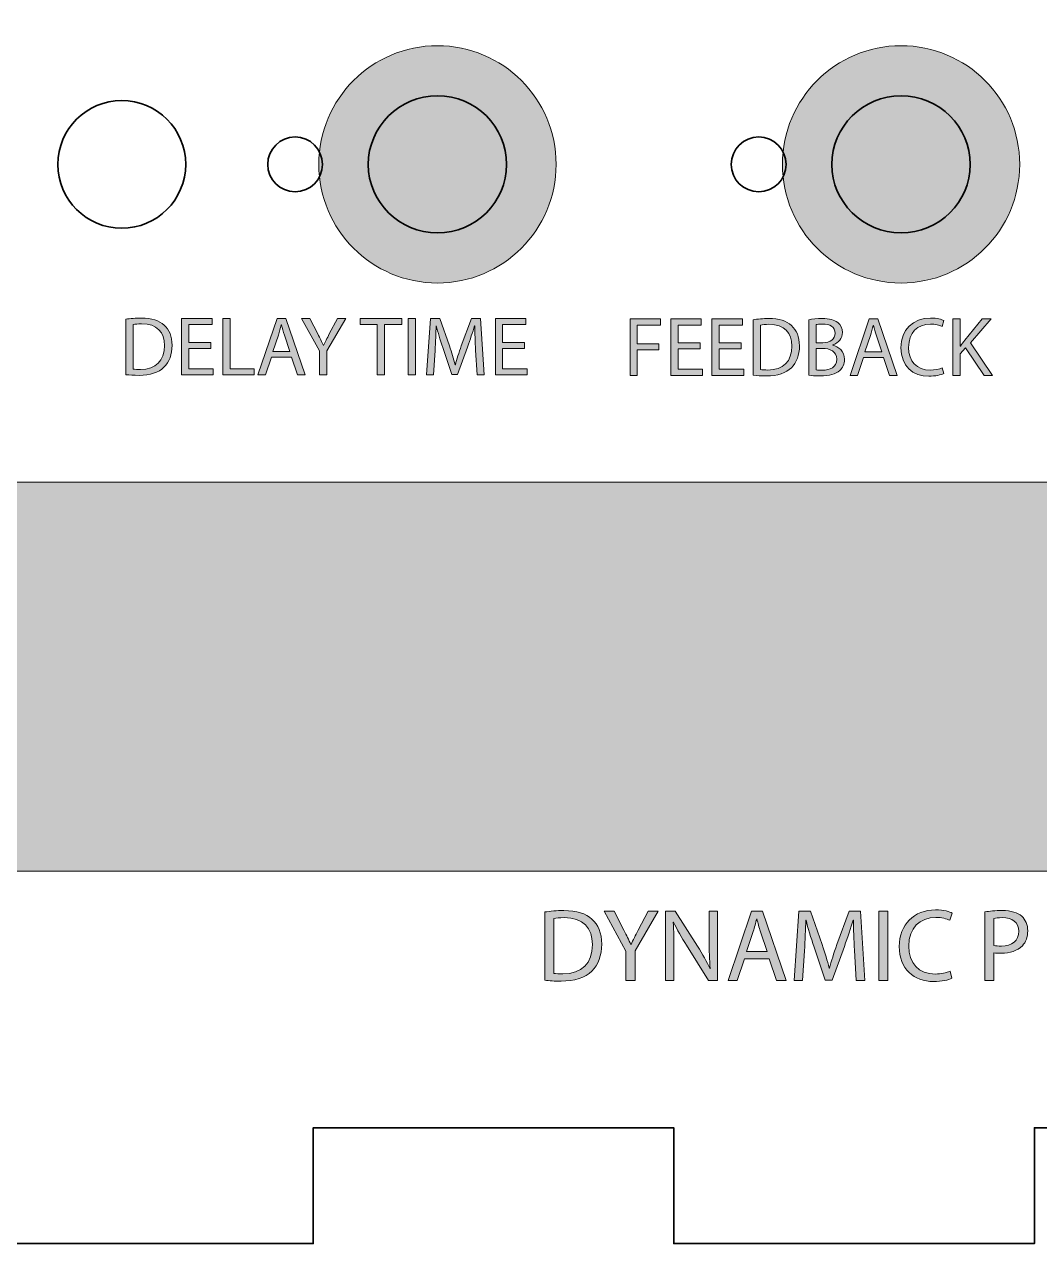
# Model space of a CAD drawing. Header units: inches. Extents: x 182 to 602, y -393 to -9.
# Drawn here: x 256.3 to 311.9, y -175 to -108.2 of the extents above; entities that cross this region are included whole.
import ezdxf

# ---------------------------------------------------------------- set-up
doc = ezdxf.new("R2010")
doc.units = ezdxf.units.IN
doc.header["$MEASUREMENT"] = 0
doc.layers.add('TOP', color=7, linetype='Continuous')

# ---------------------------------------------------------------- blocks, each defined once
blk = doc.blocks.new('block 4')
at = {"layer": 'TOP', "color": 1, "lineweight": 35, "true_color": 0xff0000}
for points in [[(282.744, -115.87), (282.744, -117.941), (281.047, -119.62), (278.954, -119.62), (276.86, -119.62), (275.163, -117.941), (275.163, -115.87), (275.163, -113.799), (276.86, -112.12), (278.954, -112.12), (281.047, -112.12), (282.744, -113.799), (282.744, -115.87)], [(308.144, -115.87), (308.144, -117.941), (306.447, -119.62), (304.354, -119.62), (302.26, -119.62), (300.563, -117.941), (300.563, -115.87), (300.563, -113.799), (302.26, -112.12), (304.354, -112.12), (306.447, -112.12), (308.144, -113.799), (308.144, -115.87)]]:
    blk.add_open_spline(points, degree=3, knots=[0, 0, 0, 0, 1, 1, 1, 2, 2, 2, 3, 3, 3, 4, 4, 4, 4], dxfattribs=at)
blk = doc.blocks.new('block 10')
at = {"layer": 'TOP', "color": 1, "lineweight": 35, "true_color": 0xff0000}
for points in [[(269.654, -115.87), (269.654, -116.699), (270.325, -117.37), (271.154, -117.37), (271.982, -117.37), (272.654, -116.699), (272.654, -115.87), (272.654, -115.042), (271.982, -114.37), (271.154, -114.37), (270.325, -114.37), (269.654, -115.042), (269.654, -115.87)], [(295.054, -115.87), (295.054, -116.699), (295.725, -117.37), (296.554, -117.37), (297.382, -117.37), (298.054, -116.699), (298.054, -115.87), (298.054, -115.042), (297.382, -114.37), (296.554, -114.37), (295.725, -114.37), (295.054, -115.042), (295.054, -115.87)]]:
    blk.add_open_spline(points, degree=3, knots=[0, 0, 0, 0, 1, 1, 1, 2, 2, 2, 3, 3, 3, 4, 4, 4, 4], dxfattribs=at)
blk = doc.blocks.new('block 12')
at = {"layer": 'TOP', "true_color": 0xffffff}
h = blk.add_hatch(color=7, dxfattribs=at)
h.dxf.hatch_style = 2
h.paths.add_polyline_path([(219.314, -133.273), (219.314, -138.603), (209.786, -138.603), (209.786, -149.263), (219.314, -149.263), (219.314, -154.593), (436.611, -154.593), (436.611, -133.273)])
at = {"layer": 'TOP', "lineweight": 0}
blk.add_lwpolyline([(219.314, -133.273), (219.314, -138.603), (209.786, -138.603), (209.786, -149.263), (219.314, -149.263), (219.314, -154.593), (436.611, -154.593), (436.611, -133.273), (219.314, -133.273)], dxfattribs=at)
blk = doc.blocks.new('block 25')
at = {"layer": 'TOP', "true_color": 0xffffff}
h = blk.add_hatch(color=7, dxfattribs=at)
h.dxf.hatch_style = 2
h.paths.add_polyline_path([(289.505, -124.339), (291.17, -124.339), (291.17, -124.673), (289.904, -124.673), (289.904, -125.701), (291.074, -125.701), (291.074, -126.031), (289.904, -126.031), (289.904, -127.43), (289.505, -127.43)])
h = blk.add_hatch(color=7, dxfattribs=at)
h.dxf.hatch_style = 2
h.paths.add_polyline_path([(293.339, -125.981), (292.138, -125.981), (292.138, -127.095), (293.477, -127.095), (293.477, -127.43), (291.739, -127.43), (291.739, -124.339), (293.408, -124.339), (293.408, -124.673), (292.138, -124.673), (292.138, -125.651), (293.339, -125.651)])
h = blk.add_hatch(color=7, dxfattribs=at)
h.dxf.hatch_style = 2
h.paths.add_polyline_path([(295.596, -125.981), (294.394, -125.981), (294.394, -127.095), (295.733, -127.095), (295.733, -127.43), (293.995, -127.43), (293.995, -124.339), (295.664, -124.339), (295.664, -124.673), (294.394, -124.673), (294.394, -125.651), (295.596, -125.651)])
h = blk.add_hatch(color=7, dxfattribs=at)
h.dxf.hatch_style = 2
edge = h.paths.add_edge_path()
edge.add_spline(control_points=[(296.251, -124.38), (296.494, -124.343), (296.783, -124.316), (297.1, -124.316), (297.673, -124.316), (298.081, -124.449), (298.352, -124.701), (298.627, -124.953), (298.788, -125.311), (298.788, -125.811), (298.788, -126.315), (298.632, -126.728), (298.343, -127.013), (298.054, -127.301), (297.577, -127.457), (296.976, -127.457), (296.692, -127.457), (296.453, -127.444), (296.251, -127.421), (296.251, -127.421), (296.251, -124.38), (296.251, -124.38)], knot_values=[0, 0, 0, 0, 1, 1, 1, 2, 2, 2, 3, 3, 3, 4, 4, 4, 5, 5, 5, 6, 6, 6, 7, 7, 7, 7], degree=3, periodic=1)
edge = h.paths.add_edge_path()
edge.add_spline(control_points=[(296.65, -127.113), (296.751, -127.132), (296.898, -127.136), (297.054, -127.136), (297.907, -127.136), (298.37, -126.66), (298.37, -125.825), (298.375, -125.096), (297.962, -124.632), (297.118, -124.632), (296.912, -124.632), (296.756, -124.651), (296.65, -124.673), (296.65, -124.673), (296.65, -127.113), (296.65, -127.113)], knot_values=[0, 0, 0, 0, 1, 1, 1, 2, 2, 2, 3, 3, 3, 4, 4, 4, 5, 5, 5, 5], degree=3, periodic=1)
h = blk.add_hatch(color=7, dxfattribs=at)
h.dxf.hatch_style = 2
edge = h.paths.add_edge_path()
edge.add_spline(control_points=[(299.306, -124.38), (299.48, -124.343), (299.755, -124.316), (300.035, -124.316), (300.434, -124.316), (300.69, -124.384), (300.883, -124.541), (301.044, -124.66), (301.14, -124.843), (301.14, -125.086), (301.14, -125.385), (300.943, -125.646), (300.617, -125.765), (300.617, -125.765), (300.617, -125.774), (300.617, -125.774), (300.911, -125.848), (301.255, -126.091), (301.255, -126.549), (301.255, -126.815), (301.149, -127.017), (300.993, -127.168), (300.778, -127.366), (300.429, -127.457), (299.925, -127.457), (299.649, -127.457), (299.439, -127.439), (299.306, -127.421), (299.306, -127.421), (299.306, -124.38), (299.306, -124.38)], knot_values=[0, 0, 0, 0, 1, 1, 1, 2, 2, 2, 3, 3, 3, 4, 4, 4, 5, 5, 5, 6, 6, 6, 7, 7, 7, 8, 8, 8, 9, 9, 9, 10, 10, 10, 10], degree=3, periodic=1)
edge = h.paths.add_edge_path()
edge.add_spline(control_points=[(299.704, -125.646), (299.704, -125.646), (300.067, -125.646), (300.067, -125.646), (300.489, -125.646), (300.736, -125.426), (300.736, -125.128), (300.736, -124.765), (300.461, -124.623), (300.058, -124.623), (299.874, -124.623), (299.769, -124.637), (299.704, -124.651), (299.704, -124.651), (299.704, -125.646), (299.704, -125.646)], knot_values=[0, 0, 0, 0, 1, 1, 1, 2, 2, 2, 3, 3, 3, 4, 4, 4, 5, 5, 5, 5], degree=3, periodic=1)
edge = h.paths.add_edge_path()
edge.add_spline(control_points=[(299.704, -127.127), (299.782, -127.141), (299.897, -127.146), (300.039, -127.146), (300.452, -127.146), (300.833, -126.994), (300.833, -126.545), (300.833, -126.123), (300.47, -125.949), (300.035, -125.949), (300.035, -125.949), (299.704, -125.949), (299.704, -125.949), (299.704, -125.949), (299.704, -127.127), (299.704, -127.127)], knot_values=[0, 0, 0, 0, 1, 1, 1, 2, 2, 2, 3, 3, 3, 4, 4, 4, 5, 5, 5, 5], degree=3, periodic=1)
h = blk.add_hatch(color=7, dxfattribs=at)
h.dxf.hatch_style = 2
h.paths.add_polyline_path([(302.291, -126.458), (301.97, -127.43), (301.557, -127.43), (302.607, -124.339), (303.089, -124.339), (304.144, -127.43), (303.717, -127.43), (303.387, -126.458)])
edge = h.paths.add_edge_path()
edge.add_spline(control_points=[(303.305, -126.146), (303.305, -126.146), (303.002, -125.256), (303.002, -125.256), (302.933, -125.054), (302.887, -124.871), (302.841, -124.692), (302.841, -124.692), (302.832, -124.692), (302.832, -124.692), (302.786, -124.875), (302.736, -125.063), (302.676, -125.252), (302.676, -125.252), (302.373, -126.146), (302.373, -126.146), (302.373, -126.146), (303.305, -126.146), (303.305, -126.146)], knot_values=[0, 0, 0, 0, 1, 1, 1, 2, 2, 2, 3, 3, 3, 4, 4, 4, 5, 5, 5, 6, 6, 6, 6], degree=3, periodic=1)
h = blk.add_hatch(color=7, dxfattribs=at)
h.dxf.hatch_style = 2
edge = h.paths.add_edge_path()
edge.add_spline(control_points=[(306.689, -127.329), (306.543, -127.402), (306.249, -127.476), (305.873, -127.476), (305.002, -127.476), (304.346, -126.926), (304.346, -125.912), (304.346, -124.944), (305.002, -124.288), (305.96, -124.288), (306.345, -124.288), (306.588, -124.371), (306.694, -124.426), (306.694, -124.426), (306.598, -124.752), (306.598, -124.752), (306.446, -124.678), (306.231, -124.623), (305.974, -124.623), (305.249, -124.623), (304.768, -125.086), (304.768, -125.898), (304.768, -126.655), (305.204, -127.141), (305.956, -127.141), (306.198, -127.141), (306.446, -127.091), (306.607, -127.013), (306.607, -127.013), (306.689, -127.329), (306.689, -127.329)], knot_values=[0, 0, 0, 0, 1, 1, 1, 2, 2, 2, 3, 3, 3, 4, 4, 4, 5, 5, 5, 6, 6, 6, 7, 7, 7, 8, 8, 8, 9, 9, 9, 10, 10, 10, 10], degree=3, periodic=1)
h = blk.add_hatch(color=7, dxfattribs=at)
h.dxf.hatch_style = 2
edge = h.paths.add_edge_path()
edge.add_spline(control_points=[(307.189, -124.339), (307.189, -124.339), (307.588, -124.339), (307.588, -124.339), (307.588, -124.339), (307.588, -125.829), (307.588, -125.829), (307.588, -125.829), (307.602, -125.829), (307.602, -125.829), (307.684, -125.71), (307.767, -125.6), (307.845, -125.499), (307.845, -125.499), (308.79, -124.339), (308.79, -124.339), (308.79, -124.339), (309.285, -124.339), (309.285, -124.339), (309.285, -124.339), (308.166, -125.651), (308.166, -125.651), (308.166, -125.651), (309.372, -127.43), (309.372, -127.43), (309.372, -127.43), (308.899, -127.43), (308.899, -127.43), (308.899, -127.43), (307.881, -125.912), (307.881, -125.912), (307.881, -125.912), (307.588, -126.251), (307.588, -126.251), (307.588, -126.251), (307.588, -127.43), (307.588, -127.43), (307.588, -127.43), (307.189, -127.43), (307.189, -127.43), (307.189, -127.43), (307.189, -124.339), (307.189, -124.339)], knot_values=[0, 0, 0, 0, 1, 1, 1, 2, 2, 2, 3, 3, 3, 4, 4, 4, 5, 5, 5, 6, 6, 6, 7, 7, 7, 8, 8, 8, 9, 9, 9, 10, 10, 10, 11, 11, 11, 12, 12, 12, 13, 13, 13, 14, 14, 14, 14], degree=3, periodic=1)
at = {"layer": 'TOP', "lineweight": 0}
for points in [[(289.505, -124.339), (291.17, -124.339), (291.17, -124.673), (289.904, -124.673), (289.904, -125.701), (291.074, -125.701), (291.074, -126.031), (289.904, -126.031), (289.904, -127.43), (289.505, -127.43), (289.505, -124.339)], [(293.339, -125.981), (292.138, -125.981), (292.138, -127.095), (293.477, -127.095), (293.477, -127.43), (291.739, -127.43), (291.739, -124.339), (293.408, -124.339), (293.408, -124.673), (292.138, -124.673), (292.138, -125.651), (293.339, -125.651), (293.339, -125.981)], [(295.596, -125.981), (294.394, -125.981), (294.394, -127.095), (295.733, -127.095), (295.733, -127.43), (293.995, -127.43), (293.995, -124.339), (295.664, -124.339), (295.664, -124.673), (294.394, -124.673), (294.394, -125.651), (295.596, -125.651), (295.596, -125.981)], [(302.291, -126.458), (301.97, -127.43), (301.557, -127.43), (302.607, -124.339), (303.089, -124.339), (304.144, -127.43), (303.717, -127.43), (303.387, -126.458), (302.291, -126.458)]]:
    blk.add_lwpolyline(points, dxfattribs=at)
for points, knots in [([(296.251, -124.38), (296.494, -124.343), (296.783, -124.316), (297.1, -124.316), (297.673, -124.316), (298.081, -124.449), (298.352, -124.701), (298.627, -124.953), (298.788, -125.311), (298.788, -125.811), (298.788, -126.315), (298.632, -126.728), (298.343, -127.013), (298.054, -127.301), (297.577, -127.457), (296.976, -127.457), (296.692, -127.457), (296.453, -127.444), (296.251, -127.421), (296.251, -127.421), (296.251, -124.38), (296.251, -124.38)], [0, 0, 0, 0, 1, 1, 1, 2, 2, 2, 3, 3, 3, 4, 4, 4, 5, 5, 5, 6, 6, 6, 7, 7, 7, 7]), ([(296.65, -127.113), (296.751, -127.132), (296.898, -127.136), (297.054, -127.136), (297.907, -127.136), (298.37, -126.66), (298.37, -125.825), (298.375, -125.096), (297.962, -124.632), (297.118, -124.632), (296.912, -124.632), (296.756, -124.651), (296.65, -124.673), (296.65, -124.673), (296.65, -127.113), (296.65, -127.113)], [0, 0, 0, 0, 1, 1, 1, 2, 2, 2, 3, 3, 3, 4, 4, 4, 5, 5, 5, 5]), ([(299.306, -124.38), (299.48, -124.343), (299.755, -124.316), (300.035, -124.316), (300.434, -124.316), (300.69, -124.384), (300.883, -124.541), (301.044, -124.66), (301.14, -124.843), (301.14, -125.086), (301.14, -125.385), (300.943, -125.646), (300.617, -125.765), (300.617, -125.765), (300.617, -125.774), (300.617, -125.774), (300.911, -125.848), (301.255, -126.091), (301.255, -126.549), (301.255, -126.815), (301.149, -127.017), (300.993, -127.168), (300.778, -127.366), (300.429, -127.457), (299.925, -127.457), (299.649, -127.457), (299.439, -127.439), (299.306, -127.421), (299.306, -127.421), (299.306, -124.38), (299.306, -124.38)], [0, 0, 0, 0, 1, 1, 1, 2, 2, 2, 3, 3, 3, 4, 4, 4, 5, 5, 5, 6, 6, 6, 7, 7, 7, 8, 8, 8, 9, 9, 9, 10, 10, 10, 10]), ([(299.704, -125.646), (299.704, -125.646), (300.067, -125.646), (300.067, -125.646), (300.489, -125.646), (300.736, -125.426), (300.736, -125.128), (300.736, -124.765), (300.461, -124.623), (300.058, -124.623), (299.874, -124.623), (299.769, -124.637), (299.704, -124.651), (299.704, -124.651), (299.704, -125.646), (299.704, -125.646)], [0, 0, 0, 0, 1, 1, 1, 2, 2, 2, 3, 3, 3, 4, 4, 4, 5, 5, 5, 5]), ([(303.305, -126.146), (303.305, -126.146), (303.002, -125.256), (303.002, -125.256), (302.933, -125.054), (302.887, -124.871), (302.841, -124.692), (302.841, -124.692), (302.832, -124.692), (302.832, -124.692), (302.786, -124.875), (302.736, -125.063), (302.676, -125.252), (302.676, -125.252), (302.373, -126.146), (302.373, -126.146), (302.373, -126.146), (303.305, -126.146), (303.305, -126.146)], [0, 0, 0, 0, 1, 1, 1, 2, 2, 2, 3, 3, 3, 4, 4, 4, 5, 5, 5, 6, 6, 6, 6]), ([(306.689, -127.329), (306.543, -127.402), (306.249, -127.476), (305.873, -127.476), (305.002, -127.476), (304.346, -126.926), (304.346, -125.912), (304.346, -124.944), (305.002, -124.288), (305.96, -124.288), (306.345, -124.288), (306.588, -124.371), (306.694, -124.426), (306.694, -124.426), (306.598, -124.752), (306.598, -124.752), (306.446, -124.678), (306.231, -124.623), (305.974, -124.623), (305.249, -124.623), (304.768, -125.086), (304.768, -125.898), (304.768, -126.655), (305.204, -127.141), (305.956, -127.141), (306.198, -127.141), (306.446, -127.091), (306.607, -127.013), (306.607, -127.013), (306.689, -127.329), (306.689, -127.329)], [0, 0, 0, 0, 1, 1, 1, 2, 2, 2, 3, 3, 3, 4, 4, 4, 5, 5, 5, 6, 6, 6, 7, 7, 7, 8, 8, 8, 9, 9, 9, 10, 10, 10, 10]), ([(307.189, -124.339), (307.189, -124.339), (307.588, -124.339), (307.588, -124.339), (307.588, -124.339), (307.588, -125.829), (307.588, -125.829), (307.588, -125.829), (307.602, -125.829), (307.602, -125.829), (307.684, -125.71), (307.767, -125.6), (307.845, -125.499), (307.845, -125.499), (308.79, -124.339), (308.79, -124.339), (308.79, -124.339), (309.285, -124.339), (309.285, -124.339), (309.285, -124.339), (308.166, -125.651), (308.166, -125.651), (308.166, -125.651), (309.372, -127.43), (309.372, -127.43), (309.372, -127.43), (308.899, -127.43), (308.899, -127.43), (308.899, -127.43), (307.881, -125.912), (307.881, -125.912), (307.881, -125.912), (307.588, -126.251), (307.588, -126.251), (307.588, -126.251), (307.588, -127.43), (307.588, -127.43), (307.588, -127.43), (307.189, -127.43), (307.189, -127.43), (307.189, -127.43), (307.189, -124.339), (307.189, -124.339)], [0, 0, 0, 0, 1, 1, 1, 2, 2, 2, 3, 3, 3, 4, 4, 4, 5, 5, 5, 6, 6, 6, 7, 7, 7, 8, 8, 8, 9, 9, 9, 10, 10, 10, 11, 11, 11, 12, 12, 12, 13, 13, 13, 14, 14, 14, 14]), ([(299.704, -127.127), (299.782, -127.141), (299.897, -127.146), (300.039, -127.146), (300.452, -127.146), (300.833, -126.994), (300.833, -126.545), (300.833, -126.123), (300.47, -125.949), (300.035, -125.949), (300.035, -125.949), (299.704, -125.949), (299.704, -125.949), (299.704, -125.949), (299.704, -127.127), (299.704, -127.127)], [0, 0, 0, 0, 1, 1, 1, 2, 2, 2, 3, 3, 3, 4, 4, 4, 5, 5, 5, 5])]:
    blk.add_open_spline(points, degree=3, knots=knots, dxfattribs=at)
blk = doc.blocks.new('block 26')
at = {"layer": 'TOP', "true_color": 0xffffff}
h = blk.add_hatch(color=7, dxfattribs=at)
h.dxf.hatch_style = 2
edge = h.paths.add_edge_path()
edge.add_spline(control_points=[(261.88, -124.351), (262.123, -124.315), (262.412, -124.287), (262.729, -124.287), (263.302, -124.287), (263.71, -124.42), (263.981, -124.673), (264.256, -124.925), (264.416, -125.283), (264.416, -125.783), (264.416, -126.287), (264.26, -126.7), (263.971, -126.984), (263.683, -127.273), (263.205, -127.429), (262.605, -127.429), (262.32, -127.429), (262.082, -127.415), (261.88, -127.392), (261.88, -127.392), (261.88, -124.351), (261.88, -124.351)], knot_values=[0, 0, 0, 0, 1, 1, 1, 2, 2, 2, 3, 3, 3, 4, 4, 4, 5, 5, 5, 6, 6, 6, 7, 7, 7, 7], degree=3, periodic=1)
edge = h.paths.add_edge_path()
edge.add_spline(control_points=[(262.279, -127.085), (262.38, -127.103), (262.527, -127.108), (262.682, -127.108), (263.536, -127.108), (263.999, -126.631), (263.999, -125.796), (264.003, -125.067), (263.591, -124.604), (262.747, -124.604), (262.541, -124.604), (262.384, -124.622), (262.279, -124.645), (262.279, -124.645), (262.279, -127.085), (262.279, -127.085)], knot_values=[0, 0, 0, 0, 1, 1, 1, 2, 2, 2, 3, 3, 3, 4, 4, 4, 5, 5, 5, 5], degree=3, periodic=1)
h = blk.add_hatch(color=7, dxfattribs=at)
h.dxf.hatch_style = 2
h.paths.add_polyline_path([(266.535, -125.952), (265.333, -125.952), (265.333, -127.067), (266.673, -127.067), (266.673, -127.401), (264.935, -127.401), (264.935, -124.31), (266.604, -124.31), (266.604, -124.645), (265.333, -124.645), (265.333, -125.622), (266.535, -125.622)])
h = blk.add_hatch(color=7, dxfattribs=at)
h.dxf.hatch_style = 2
h.paths.add_polyline_path([(267.191, -124.31), (267.59, -124.31), (267.59, -127.067), (268.91, -127.067), (268.91, -127.401), (267.191, -127.401)])
h = blk.add_hatch(color=7, dxfattribs=at)
h.dxf.hatch_style = 2
h.paths.add_polyline_path([(269.855, -126.429), (269.534, -127.401), (269.121, -127.401), (270.171, -124.31), (270.653, -124.31), (271.708, -127.401), (271.281, -127.401), (270.951, -126.429)])
edge = h.paths.add_edge_path()
edge.add_spline(control_points=[(270.869, -126.117), (270.869, -126.117), (270.566, -125.228), (270.566, -125.228), (270.497, -125.026), (270.451, -124.842), (270.405, -124.663), (270.405, -124.663), (270.396, -124.663), (270.396, -124.663), (270.351, -124.847), (270.3, -125.035), (270.24, -125.223), (270.24, -125.223), (269.937, -126.117), (269.937, -126.117), (269.937, -126.117), (270.869, -126.117), (270.869, -126.117)], knot_values=[0, 0, 0, 0, 1, 1, 1, 2, 2, 2, 3, 3, 3, 4, 4, 4, 5, 5, 5, 6, 6, 6, 6], degree=3, periodic=1)
h = blk.add_hatch(color=7, dxfattribs=at)
h.dxf.hatch_style = 2
edge = h.paths.add_edge_path()
edge.add_spline(control_points=[(272.488, -127.401), (272.488, -127.401), (272.488, -126.09), (272.488, -126.09), (272.488, -126.09), (271.511, -124.31), (271.511, -124.31), (271.511, -124.31), (271.965, -124.31), (271.965, -124.31), (271.965, -124.31), (272.4, -125.163), (272.4, -125.163), (272.52, -125.397), (272.611, -125.585), (272.708, -125.801), (272.708, -125.801), (272.717, -125.801), (272.717, -125.801), (272.804, -125.599), (272.909, -125.397), (273.028, -125.163), (273.028, -125.163), (273.474, -124.31), (273.474, -124.31), (273.474, -124.31), (273.928, -124.31), (273.928, -124.31), (273.928, -124.31), (272.891, -126.085), (272.891, -126.085), (272.891, -126.085), (272.891, -127.401), (272.891, -127.401), (272.891, -127.401), (272.488, -127.401), (272.488, -127.401)], knot_values=[0, 0, 0, 0, 1, 1, 1, 2, 2, 2, 3, 3, 3, 4, 4, 4, 5, 5, 5, 6, 6, 6, 7, 7, 7, 8, 8, 8, 9, 9, 9, 10, 10, 10, 11, 11, 11, 12, 12, 12, 12], degree=3, periodic=1)
h = blk.add_hatch(color=7, dxfattribs=at)
h.dxf.hatch_style = 2
h.paths.add_polyline_path([(275.652, -124.649), (274.712, -124.649), (274.712, -124.31), (277, -124.31), (277, -124.649), (276.055, -124.649), (276.055, -127.401), (275.652, -127.401)])
h = blk.add_hatch(color=7, dxfattribs=at)
h.dxf.hatch_style = 2
h.paths.add_polyline_path([(277.743, -124.31), (277.743, -127.401), (277.344, -127.401), (277.344, -124.31)])
h = blk.add_hatch(color=7, dxfattribs=at)
h.dxf.hatch_style = 2
edge = h.paths.add_edge_path()
edge.add_spline(control_points=[(281.045, -126.044), (281.022, -125.613), (280.995, -125.095), (280.999, -124.709), (280.999, -124.709), (280.986, -124.709), (280.986, -124.709), (280.88, -125.071), (280.752, -125.457), (280.596, -125.883), (280.596, -125.883), (280.05, -127.383), (280.05, -127.383), (280.05, -127.383), (279.747, -127.383), (279.747, -127.383), (279.747, -127.383), (279.248, -125.911), (279.248, -125.911), (279.101, -125.475), (278.977, -125.076), (278.89, -124.709), (278.89, -124.709), (278.881, -124.709), (278.881, -124.709), (278.871, -125.095), (278.849, -125.613), (278.821, -126.076), (278.821, -126.076), (278.738, -127.401), (278.738, -127.401), (278.738, -127.401), (278.358, -127.401), (278.358, -127.401), (278.358, -127.401), (278.573, -124.31), (278.573, -124.31), (278.573, -124.31), (279.082, -124.31), (279.082, -124.31), (279.082, -124.31), (279.61, -125.805), (279.61, -125.805), (279.738, -126.186), (279.844, -126.525), (279.922, -126.846), (279.922, -126.846), (279.935, -126.846), (279.935, -126.846), (280.013, -126.535), (280.123, -126.195), (280.261, -125.805), (280.261, -125.805), (280.811, -124.31), (280.811, -124.31), (280.811, -124.31), (281.32, -124.31), (281.32, -124.31), (281.32, -124.31), (281.513, -127.401), (281.513, -127.401), (281.513, -127.401), (281.123, -127.401), (281.123, -127.401), (281.123, -127.401), (281.045, -126.044), (281.045, -126.044)], knot_values=[0, 0, 0, 0, 1, 1, 1, 2, 2, 2, 3, 3, 3, 4, 4, 4, 5, 5, 5, 6, 6, 6, 7, 7, 7, 8, 8, 8, 9, 9, 9, 10, 10, 10, 11, 11, 11, 12, 12, 12, 13, 13, 13, 14, 14, 14, 15, 15, 15, 16, 16, 16, 17, 17, 17, 18, 18, 18, 19, 19, 19, 20, 20, 20, 21, 21, 21, 22, 22, 22, 22], degree=3, periodic=1)
h = blk.add_hatch(color=7, dxfattribs=at)
h.dxf.hatch_style = 2
h.paths.add_polyline_path([(283.728, -125.952), (282.527, -125.952), (282.527, -127.067), (283.866, -127.067), (283.866, -127.401), (282.128, -127.401), (282.128, -124.31), (283.797, -124.31), (283.797, -124.645), (282.527, -124.645), (282.527, -125.622), (283.728, -125.622)])
at = {"layer": 'TOP', "lineweight": 0}
for points in [[(266.535, -125.952), (265.333, -125.952), (265.333, -127.067), (266.673, -127.067), (266.673, -127.401), (264.935, -127.401), (264.935, -124.31), (266.604, -124.31), (266.604, -124.645), (265.333, -124.645), (265.333, -125.622), (266.535, -125.622), (266.535, -125.952)], [(267.191, -124.31), (267.59, -124.31), (267.59, -127.067), (268.91, -127.067), (268.91, -127.401), (267.191, -127.401), (267.191, -124.31)], [(269.855, -126.429), (269.534, -127.401), (269.121, -127.401), (270.171, -124.31), (270.653, -124.31), (271.708, -127.401), (271.281, -127.401), (270.951, -126.429), (269.855, -126.429)], [(275.652, -124.649), (274.712, -124.649), (274.712, -124.31), (277, -124.31), (277, -124.649), (276.055, -124.649), (276.055, -127.401), (275.652, -127.401), (275.652, -124.649)], [(277.743, -124.31), (277.743, -127.401), (277.344, -127.401), (277.344, -124.31), (277.743, -124.31)], [(283.728, -125.952), (282.527, -125.952), (282.527, -127.067), (283.866, -127.067), (283.866, -127.401), (282.128, -127.401), (282.128, -124.31), (283.797, -124.31), (283.797, -124.645), (282.527, -124.645), (282.527, -125.622), (283.728, -125.622), (283.728, -125.952)]]:
    blk.add_lwpolyline(points, dxfattribs=at)
for points, knots in [([(261.88, -124.351), (262.123, -124.315), (262.412, -124.287), (262.729, -124.287), (263.302, -124.287), (263.71, -124.42), (263.981, -124.673), (264.256, -124.925), (264.416, -125.283), (264.416, -125.783), (264.416, -126.287), (264.26, -126.7), (263.971, -126.984), (263.683, -127.273), (263.205, -127.429), (262.605, -127.429), (262.32, -127.429), (262.082, -127.415), (261.88, -127.392), (261.88, -127.392), (261.88, -124.351), (261.88, -124.351)], [0, 0, 0, 0, 1, 1, 1, 2, 2, 2, 3, 3, 3, 4, 4, 4, 5, 5, 5, 6, 6, 6, 7, 7, 7, 7]), ([(262.279, -127.085), (262.38, -127.103), (262.527, -127.108), (262.682, -127.108), (263.536, -127.108), (263.999, -126.631), (263.999, -125.796), (264.003, -125.067), (263.591, -124.604), (262.747, -124.604), (262.541, -124.604), (262.384, -124.622), (262.279, -124.645), (262.279, -124.645), (262.279, -127.085), (262.279, -127.085)], [0, 0, 0, 0, 1, 1, 1, 2, 2, 2, 3, 3, 3, 4, 4, 4, 5, 5, 5, 5]), ([(270.869, -126.117), (270.869, -126.117), (270.566, -125.228), (270.566, -125.228), (270.497, -125.026), (270.451, -124.842), (270.405, -124.663), (270.405, -124.663), (270.396, -124.663), (270.396, -124.663), (270.351, -124.847), (270.3, -125.035), (270.24, -125.223), (270.24, -125.223), (269.937, -126.117), (269.937, -126.117), (269.937, -126.117), (270.869, -126.117), (270.869, -126.117)], [0, 0, 0, 0, 1, 1, 1, 2, 2, 2, 3, 3, 3, 4, 4, 4, 5, 5, 5, 6, 6, 6, 6]), ([(272.488, -127.401), (272.488, -127.401), (272.488, -126.09), (272.488, -126.09), (272.488, -126.09), (271.511, -124.31), (271.511, -124.31), (271.511, -124.31), (271.965, -124.31), (271.965, -124.31), (271.965, -124.31), (272.4, -125.163), (272.4, -125.163), (272.52, -125.397), (272.611, -125.585), (272.708, -125.801), (272.708, -125.801), (272.717, -125.801), (272.717, -125.801), (272.804, -125.599), (272.909, -125.397), (273.028, -125.163), (273.028, -125.163), (273.474, -124.31), (273.474, -124.31), (273.474, -124.31), (273.928, -124.31), (273.928, -124.31), (273.928, -124.31), (272.891, -126.085), (272.891, -126.085), (272.891, -126.085), (272.891, -127.401), (272.891, -127.401), (272.891, -127.401), (272.488, -127.401), (272.488, -127.401)], [0, 0, 0, 0, 1, 1, 1, 2, 2, 2, 3, 3, 3, 4, 4, 4, 5, 5, 5, 6, 6, 6, 7, 7, 7, 8, 8, 8, 9, 9, 9, 10, 10, 10, 11, 11, 11, 12, 12, 12, 12]), ([(281.045, -126.044), (281.022, -125.613), (280.995, -125.095), (280.999, -124.709), (280.999, -124.709), (280.986, -124.709), (280.986, -124.709), (280.88, -125.071), (280.752, -125.457), (280.596, -125.883), (280.596, -125.883), (280.05, -127.383), (280.05, -127.383), (280.05, -127.383), (279.747, -127.383), (279.747, -127.383), (279.747, -127.383), (279.248, -125.911), (279.248, -125.911), (279.101, -125.475), (278.977, -125.076), (278.89, -124.709), (278.89, -124.709), (278.881, -124.709), (278.881, -124.709), (278.871, -125.095), (278.849, -125.613), (278.821, -126.076), (278.821, -126.076), (278.738, -127.401), (278.738, -127.401), (278.738, -127.401), (278.358, -127.401), (278.358, -127.401), (278.358, -127.401), (278.573, -124.31), (278.573, -124.31), (278.573, -124.31), (279.082, -124.31), (279.082, -124.31), (279.082, -124.31), (279.61, -125.805), (279.61, -125.805), (279.738, -126.186), (279.844, -126.525), (279.922, -126.846), (279.922, -126.846), (279.935, -126.846), (279.935, -126.846), (280.013, -126.535), (280.123, -126.195), (280.261, -125.805), (280.261, -125.805), (280.811, -124.31), (280.811, -124.31), (280.811, -124.31), (281.32, -124.31), (281.32, -124.31), (281.32, -124.31), (281.513, -127.401), (281.513, -127.401), (281.513, -127.401), (281.123, -127.401), (281.123, -127.401), (281.123, -127.401), (281.045, -126.044), (281.045, -126.044)], [0, 0, 0, 0, 1, 1, 1, 2, 2, 2, 3, 3, 3, 4, 4, 4, 5, 5, 5, 6, 6, 6, 7, 7, 7, 8, 8, 8, 9, 9, 9, 10, 10, 10, 11, 11, 11, 12, 12, 12, 13, 13, 13, 14, 14, 14, 15, 15, 15, 16, 16, 16, 17, 17, 17, 18, 18, 18, 19, 19, 19, 20, 20, 20, 21, 21, 21, 22, 22, 22, 22])]:
    blk.add_open_spline(points, degree=3, knots=knots, dxfattribs=at)
blk = doc.blocks.new('block 30')
at = {"layer": 'TOP', "true_color": 0xffffff}
h = blk.add_hatch(color=7, dxfattribs=at)
h.dxf.hatch_style = 2
edge = h.paths.add_edge_path()
edge.add_spline(control_points=[(284.834, -156.825), (285.133, -156.78), (285.489, -156.746), (285.878, -156.746), (286.584, -156.746), (287.087, -156.91), (287.42, -157.221), (287.758, -157.531), (287.956, -157.972), (287.956, -158.587), (287.956, -159.208), (287.764, -159.716), (287.408, -160.066), (287.053, -160.422), (286.466, -160.614), (285.726, -160.614), (285.376, -160.614), (285.082, -160.597), (284.834, -160.569), (284.834, -160.569), (284.834, -156.825), (284.834, -156.825)], knot_values=[0, 0, 0, 0, 1, 1, 1, 2, 2, 2, 3, 3, 3, 4, 4, 4, 5, 5, 5, 6, 6, 6, 7, 7, 7, 7], degree=3, periodic=1)
edge = h.paths.add_edge_path()
edge.add_spline(control_points=[(285.325, -160.191), (285.449, -160.213), (285.63, -160.219), (285.822, -160.219), (286.872, -160.219), (287.442, -159.632), (287.442, -158.604), (287.448, -157.706), (286.94, -157.136), (285.901, -157.136), (285.647, -157.136), (285.455, -157.158), (285.325, -157.187), (285.325, -157.187), (285.325, -160.191), (285.325, -160.191)], knot_values=[0, 0, 0, 0, 1, 1, 1, 2, 2, 2, 3, 3, 3, 4, 4, 4, 5, 5, 5, 5], degree=3, periodic=1)
h = blk.add_hatch(color=7, dxfattribs=at)
h.dxf.hatch_style = 2
edge = h.paths.add_edge_path()
edge.add_spline(control_points=[(289.282, -160.58), (289.282, -160.58), (289.282, -158.965), (289.282, -158.965), (289.282, -158.965), (288.079, -156.775), (288.079, -156.775), (288.079, -156.775), (288.638, -156.775), (288.638, -156.775), (288.638, -156.775), (289.174, -157.825), (289.174, -157.825), (289.321, -158.113), (289.434, -158.344), (289.553, -158.61), (289.553, -158.61), (289.564, -158.61), (289.564, -158.61), (289.671, -158.361), (289.801, -158.113), (289.948, -157.825), (289.948, -157.825), (290.496, -156.775), (290.496, -156.775), (290.496, -156.775), (291.055, -156.775), (291.055, -156.775), (291.055, -156.775), (289.779, -158.96), (289.779, -158.96), (289.779, -158.96), (289.779, -160.58), (289.779, -160.58), (289.779, -160.58), (289.282, -160.58), (289.282, -160.58)], knot_values=[0, 0, 0, 0, 1, 1, 1, 2, 2, 2, 3, 3, 3, 4, 4, 4, 5, 5, 5, 6, 6, 6, 7, 7, 7, 8, 8, 8, 9, 9, 9, 10, 10, 10, 11, 11, 11, 12, 12, 12, 12], degree=3, periodic=1)
h = blk.add_hatch(color=7, dxfattribs=at)
h.dxf.hatch_style = 2
edge = h.paths.add_edge_path()
edge.add_spline(control_points=[(291.449, -160.58), (291.449, -160.58), (291.449, -156.775), (291.449, -156.775), (291.449, -156.775), (291.985, -156.775), (291.985, -156.775), (291.985, -156.775), (293.205, -158.7), (293.205, -158.7), (293.487, -159.146), (293.707, -159.547), (293.888, -159.936), (293.888, -159.936), (293.899, -159.931), (293.899, -159.931), (293.854, -159.423), (293.843, -158.96), (293.843, -158.367), (293.843, -158.367), (293.843, -156.775), (293.843, -156.775), (293.843, -156.775), (294.306, -156.775), (294.306, -156.775), (294.306, -156.775), (294.306, -160.58), (294.306, -160.58), (294.306, -160.58), (293.809, -160.58), (293.809, -160.58), (293.809, -160.58), (292.601, -158.649), (292.601, -158.649), (292.335, -158.226), (292.081, -157.791), (291.889, -157.379), (291.889, -157.379), (291.872, -157.384), (291.872, -157.384), (291.901, -157.864), (291.912, -158.322), (291.912, -158.954), (291.912, -158.954), (291.912, -160.58), (291.912, -160.58), (291.912, -160.58), (291.449, -160.58), (291.449, -160.58)], knot_values=[0, 0, 0, 0, 1, 1, 1, 2, 2, 2, 3, 3, 3, 4, 4, 4, 5, 5, 5, 6, 6, 6, 7, 7, 7, 8, 8, 8, 9, 9, 9, 10, 10, 10, 11, 11, 11, 12, 12, 12, 13, 13, 13, 14, 14, 14, 15, 15, 15, 16, 16, 16, 16], degree=3, periodic=1)
h = blk.add_hatch(color=7, dxfattribs=at)
h.dxf.hatch_style = 2
h.paths.add_polyline_path([(295.778, -159.383), (295.383, -160.58), (294.875, -160.58), (296.168, -156.775), (296.761, -156.775), (298.059, -160.58), (297.534, -160.58), (297.128, -159.383)])
edge = h.paths.add_edge_path()
edge.add_spline(control_points=[(297.026, -158.999), (297.026, -158.999), (296.653, -157.904), (296.653, -157.904), (296.569, -157.655), (296.512, -157.429), (296.456, -157.209), (296.456, -157.209), (296.444, -157.209), (296.444, -157.209), (296.388, -157.435), (296.326, -157.667), (296.252, -157.898), (296.252, -157.898), (295.88, -158.999), (295.88, -158.999), (295.88, -158.999), (297.026, -158.999), (297.026, -158.999)], knot_values=[0, 0, 0, 0, 1, 1, 1, 2, 2, 2, 3, 3, 3, 4, 4, 4, 5, 5, 5, 6, 6, 6, 6], degree=3, periodic=1)
h = blk.add_hatch(color=7, dxfattribs=at)
h.dxf.hatch_style = 2
edge = h.paths.add_edge_path()
edge.add_spline(control_points=[(301.802, -158.909), (301.774, -158.378), (301.74, -157.74), (301.746, -157.266), (301.746, -157.266), (301.728, -157.266), (301.728, -157.266), (301.598, -157.712), (301.441, -158.186), (301.248, -158.711), (301.248, -158.711), (300.577, -160.558), (300.577, -160.558), (300.577, -160.558), (300.204, -160.558), (300.204, -160.558), (300.204, -160.558), (299.588, -158.745), (299.588, -158.745), (299.408, -158.209), (299.255, -157.718), (299.148, -157.266), (299.148, -157.266), (299.137, -157.266), (299.137, -157.266), (299.125, -157.74), (299.097, -158.378), (299.063, -158.948), (299.063, -158.948), (298.962, -160.58), (298.962, -160.58), (298.962, -160.58), (298.493, -160.58), (298.493, -160.58), (298.493, -160.58), (298.758, -156.775), (298.758, -156.775), (298.758, -156.775), (299.385, -156.775), (299.385, -156.775), (299.385, -156.775), (300.034, -158.615), (300.034, -158.615), (300.193, -159.084), (300.322, -159.502), (300.419, -159.897), (300.419, -159.897), (300.435, -159.897), (300.435, -159.897), (300.532, -159.513), (300.667, -159.095), (300.836, -158.615), (300.836, -158.615), (301.514, -156.775), (301.514, -156.775), (301.514, -156.775), (302.141, -156.775), (302.141, -156.775), (302.141, -156.775), (302.378, -160.58), (302.378, -160.58), (302.378, -160.58), (301.898, -160.58), (301.898, -160.58), (301.898, -160.58), (301.802, -158.909), (301.802, -158.909)], knot_values=[0, 0, 0, 0, 1, 1, 1, 2, 2, 2, 3, 3, 3, 4, 4, 4, 5, 5, 5, 6, 6, 6, 7, 7, 7, 8, 8, 8, 9, 9, 9, 10, 10, 10, 11, 11, 11, 12, 12, 12, 13, 13, 13, 14, 14, 14, 15, 15, 15, 16, 16, 16, 17, 17, 17, 18, 18, 18, 19, 19, 19, 20, 20, 20, 21, 21, 21, 22, 22, 22, 22], degree=3, periodic=1)
h = blk.add_hatch(color=7, dxfattribs=at)
h.dxf.hatch_style = 2
h.paths.add_polyline_path([(303.624, -156.775), (303.624, -160.58), (303.133, -160.58), (303.133, -156.775)])
h = blk.add_hatch(color=7, dxfattribs=at)
h.dxf.hatch_style = 2
edge = h.paths.add_edge_path()
edge.add_spline(control_points=[(307.141, -160.456), (306.96, -160.547), (306.599, -160.637), (306.136, -160.637), (305.063, -160.637), (304.256, -159.959), (304.256, -158.711), (304.256, -157.52), (305.063, -156.712), (306.243, -156.712), (306.718, -156.712), (307.017, -156.814), (307.147, -156.882), (307.147, -156.882), (307.028, -157.283), (307.028, -157.283), (306.842, -157.192), (306.577, -157.125), (306.26, -157.125), (305.368, -157.125), (304.775, -157.695), (304.775, -158.695), (304.775, -159.626), (305.312, -160.225), (306.238, -160.225), (306.537, -160.225), (306.842, -160.162), (307.04, -160.066), (307.04, -160.066), (307.141, -160.456), (307.141, -160.456)], knot_values=[0, 0, 0, 0, 1, 1, 1, 2, 2, 2, 3, 3, 3, 4, 4, 4, 5, 5, 5, 6, 6, 6, 7, 7, 7, 8, 8, 8, 9, 9, 9, 10, 10, 10, 10], degree=3, periodic=1)
h = blk.add_hatch(color=7, dxfattribs=at)
h.dxf.hatch_style = 2
edge = h.paths.add_edge_path()
edge.add_spline(control_points=[(308.952, -156.82), (309.189, -156.78), (309.5, -156.746), (309.895, -156.746), (310.381, -156.746), (310.736, -156.859), (310.962, -157.063), (311.171, -157.243), (311.295, -157.52), (311.295, -157.859), (311.295, -158.203), (311.194, -158.474), (311.002, -158.672), (310.742, -158.948), (310.318, -159.09), (309.838, -159.09), (309.692, -159.09), (309.556, -159.084), (309.443, -159.056), (309.443, -159.056), (309.443, -160.58), (309.443, -160.58), (309.443, -160.58), (308.952, -160.58), (308.952, -160.58), (308.952, -160.58), (308.952, -156.82), (308.952, -156.82)], knot_values=[0, 0, 0, 0, 1, 1, 1, 2, 2, 2, 3, 3, 3, 4, 4, 4, 5, 5, 5, 6, 6, 6, 7, 7, 7, 8, 8, 8, 9, 9, 9, 9], degree=3, periodic=1)
edge = h.paths.add_edge_path()
edge.add_spline(control_points=[(309.443, -158.655), (309.55, -158.683), (309.686, -158.695), (309.85, -158.695), (310.443, -158.695), (310.804, -158.407), (310.804, -157.881), (310.804, -157.379), (310.448, -157.136), (309.906, -157.136), (309.692, -157.136), (309.528, -157.153), (309.443, -157.175), (309.443, -157.175), (309.443, -158.655), (309.443, -158.655)], knot_values=[0, 0, 0, 0, 1, 1, 1, 2, 2, 2, 3, 3, 3, 4, 4, 4, 5, 5, 5, 5], degree=3, periodic=1)
at = {"layer": 'TOP', "lineweight": 0}
for points in [[(295.778, -159.383), (295.383, -160.58), (294.875, -160.58), (296.168, -156.775), (296.761, -156.775), (298.059, -160.58), (297.534, -160.58), (297.128, -159.383), (295.778, -159.383)], [(303.624, -156.775), (303.624, -160.58), (303.133, -160.58), (303.133, -156.775), (303.624, -156.775)]]:
    blk.add_lwpolyline(points, dxfattribs=at)
for points, knots in [([(284.834, -156.825), (285.133, -156.78), (285.489, -156.746), (285.878, -156.746), (286.584, -156.746), (287.087, -156.91), (287.42, -157.221), (287.758, -157.531), (287.956, -157.972), (287.956, -158.587), (287.956, -159.208), (287.764, -159.716), (287.408, -160.066), (287.053, -160.422), (286.466, -160.614), (285.726, -160.614), (285.376, -160.614), (285.082, -160.597), (284.834, -160.569), (284.834, -160.569), (284.834, -156.825), (284.834, -156.825)], [0, 0, 0, 0, 1, 1, 1, 2, 2, 2, 3, 3, 3, 4, 4, 4, 5, 5, 5, 6, 6, 6, 7, 7, 7, 7]), ([(289.282, -160.58), (289.282, -160.58), (289.282, -158.965), (289.282, -158.965), (289.282, -158.965), (288.079, -156.775), (288.079, -156.775), (288.079, -156.775), (288.638, -156.775), (288.638, -156.775), (288.638, -156.775), (289.174, -157.825), (289.174, -157.825), (289.321, -158.113), (289.434, -158.344), (289.553, -158.61), (289.553, -158.61), (289.564, -158.61), (289.564, -158.61), (289.671, -158.361), (289.801, -158.113), (289.948, -157.825), (289.948, -157.825), (290.496, -156.775), (290.496, -156.775), (290.496, -156.775), (291.055, -156.775), (291.055, -156.775), (291.055, -156.775), (289.779, -158.96), (289.779, -158.96), (289.779, -158.96), (289.779, -160.58), (289.779, -160.58), (289.779, -160.58), (289.282, -160.58), (289.282, -160.58)], [0, 0, 0, 0, 1, 1, 1, 2, 2, 2, 3, 3, 3, 4, 4, 4, 5, 5, 5, 6, 6, 6, 7, 7, 7, 8, 8, 8, 9, 9, 9, 10, 10, 10, 11, 11, 11, 12, 12, 12, 12]), ([(291.449, -160.58), (291.449, -160.58), (291.449, -156.775), (291.449, -156.775), (291.449, -156.775), (291.985, -156.775), (291.985, -156.775), (291.985, -156.775), (293.205, -158.7), (293.205, -158.7), (293.487, -159.146), (293.707, -159.547), (293.888, -159.936), (293.888, -159.936), (293.899, -159.931), (293.899, -159.931), (293.854, -159.423), (293.843, -158.96), (293.843, -158.367), (293.843, -158.367), (293.843, -156.775), (293.843, -156.775), (293.843, -156.775), (294.306, -156.775), (294.306, -156.775), (294.306, -156.775), (294.306, -160.58), (294.306, -160.58), (294.306, -160.58), (293.809, -160.58), (293.809, -160.58), (293.809, -160.58), (292.601, -158.649), (292.601, -158.649), (292.335, -158.226), (292.081, -157.791), (291.889, -157.379), (291.889, -157.379), (291.872, -157.384), (291.872, -157.384), (291.901, -157.864), (291.912, -158.322), (291.912, -158.954), (291.912, -158.954), (291.912, -160.58), (291.912, -160.58), (291.912, -160.58), (291.449, -160.58), (291.449, -160.58)], [0, 0, 0, 0, 1, 1, 1, 2, 2, 2, 3, 3, 3, 4, 4, 4, 5, 5, 5, 6, 6, 6, 7, 7, 7, 8, 8, 8, 9, 9, 9, 10, 10, 10, 11, 11, 11, 12, 12, 12, 13, 13, 13, 14, 14, 14, 15, 15, 15, 16, 16, 16, 16]), ([(301.802, -158.909), (301.774, -158.378), (301.74, -157.74), (301.746, -157.266), (301.746, -157.266), (301.728, -157.266), (301.728, -157.266), (301.598, -157.712), (301.441, -158.186), (301.248, -158.711), (301.248, -158.711), (300.577, -160.558), (300.577, -160.558), (300.577, -160.558), (300.204, -160.558), (300.204, -160.558), (300.204, -160.558), (299.588, -158.745), (299.588, -158.745), (299.408, -158.209), (299.255, -157.718), (299.148, -157.266), (299.148, -157.266), (299.137, -157.266), (299.137, -157.266), (299.125, -157.74), (299.097, -158.378), (299.063, -158.948), (299.063, -158.948), (298.962, -160.58), (298.962, -160.58), (298.962, -160.58), (298.493, -160.58), (298.493, -160.58), (298.493, -160.58), (298.758, -156.775), (298.758, -156.775), (298.758, -156.775), (299.385, -156.775), (299.385, -156.775), (299.385, -156.775), (300.034, -158.615), (300.034, -158.615), (300.193, -159.084), (300.322, -159.502), (300.419, -159.897), (300.419, -159.897), (300.435, -159.897), (300.435, -159.897), (300.532, -159.513), (300.667, -159.095), (300.836, -158.615), (300.836, -158.615), (301.514, -156.775), (301.514, -156.775), (301.514, -156.775), (302.141, -156.775), (302.141, -156.775), (302.141, -156.775), (302.378, -160.58), (302.378, -160.58), (302.378, -160.58), (301.898, -160.58), (301.898, -160.58), (301.898, -160.58), (301.802, -158.909), (301.802, -158.909)], [0, 0, 0, 0, 1, 1, 1, 2, 2, 2, 3, 3, 3, 4, 4, 4, 5, 5, 5, 6, 6, 6, 7, 7, 7, 8, 8, 8, 9, 9, 9, 10, 10, 10, 11, 11, 11, 12, 12, 12, 13, 13, 13, 14, 14, 14, 15, 15, 15, 16, 16, 16, 17, 17, 17, 18, 18, 18, 19, 19, 19, 20, 20, 20, 21, 21, 21, 22, 22, 22, 22]), ([(307.141, -160.456), (306.96, -160.547), (306.599, -160.637), (306.136, -160.637), (305.063, -160.637), (304.256, -159.959), (304.256, -158.711), (304.256, -157.52), (305.063, -156.712), (306.243, -156.712), (306.718, -156.712), (307.017, -156.814), (307.147, -156.882), (307.147, -156.882), (307.028, -157.283), (307.028, -157.283), (306.842, -157.192), (306.577, -157.125), (306.26, -157.125), (305.368, -157.125), (304.775, -157.695), (304.775, -158.695), (304.775, -159.626), (305.312, -160.225), (306.238, -160.225), (306.537, -160.225), (306.842, -160.162), (307.04, -160.066), (307.04, -160.066), (307.141, -160.456), (307.141, -160.456)], [0, 0, 0, 0, 1, 1, 1, 2, 2, 2, 3, 3, 3, 4, 4, 4, 5, 5, 5, 6, 6, 6, 7, 7, 7, 8, 8, 8, 9, 9, 9, 10, 10, 10, 10]), ([(308.952, -156.82), (309.189, -156.78), (309.5, -156.746), (309.895, -156.746), (310.381, -156.746), (310.736, -156.859), (310.962, -157.063), (311.171, -157.243), (311.295, -157.52), (311.295, -157.859), (311.295, -158.203), (311.194, -158.474), (311.002, -158.672), (310.742, -158.948), (310.318, -159.09), (309.838, -159.09), (309.692, -159.09), (309.556, -159.084), (309.443, -159.056), (309.443, -159.056), (309.443, -160.58), (309.443, -160.58), (309.443, -160.58), (308.952, -160.58), (308.952, -160.58), (308.952, -160.58), (308.952, -156.82), (308.952, -156.82)], [0, 0, 0, 0, 1, 1, 1, 2, 2, 2, 3, 3, 3, 4, 4, 4, 5, 5, 5, 6, 6, 6, 7, 7, 7, 8, 8, 8, 9, 9, 9, 9]), ([(285.325, -160.191), (285.449, -160.213), (285.63, -160.219), (285.822, -160.219), (286.872, -160.219), (287.442, -159.632), (287.442, -158.604), (287.448, -157.706), (286.94, -157.136), (285.901, -157.136), (285.647, -157.136), (285.455, -157.158), (285.325, -157.187), (285.325, -157.187), (285.325, -160.191), (285.325, -160.191)], [0, 0, 0, 0, 1, 1, 1, 2, 2, 2, 3, 3, 3, 4, 4, 4, 5, 5, 5, 5]), ([(297.026, -158.999), (297.026, -158.999), (296.653, -157.904), (296.653, -157.904), (296.569, -157.655), (296.512, -157.429), (296.456, -157.209), (296.456, -157.209), (296.444, -157.209), (296.444, -157.209), (296.388, -157.435), (296.326, -157.667), (296.252, -157.898), (296.252, -157.898), (295.88, -158.999), (295.88, -158.999), (295.88, -158.999), (297.026, -158.999), (297.026, -158.999)], [0, 0, 0, 0, 1, 1, 1, 2, 2, 2, 3, 3, 3, 4, 4, 4, 5, 5, 5, 6, 6, 6, 6]), ([(309.443, -158.655), (309.55, -158.683), (309.686, -158.695), (309.85, -158.695), (310.443, -158.695), (310.804, -158.407), (310.804, -157.881), (310.804, -157.379), (310.448, -157.136), (309.906, -157.136), (309.692, -157.136), (309.528, -157.153), (309.443, -157.175), (309.443, -157.175), (309.443, -158.655), (309.443, -158.655)], [0, 0, 0, 0, 1, 1, 1, 2, 2, 2, 3, 3, 3, 4, 4, 4, 5, 5, 5, 5])]:
    blk.add_open_spline(points, degree=3, knots=knots, dxfattribs=at)
blk = doc.blocks.new('block 11')
at = {"layer": 'TOP'}
for name in ['block 26', 'block 25', 'block 12', 'block 30']:
    blk.add_blockref(name, (0, 0), dxfattribs=at)

msp = doc.modelspace()

# ---------------------------------------------------------------- hatches: boundary and pattern name
at = {"layer": 'TOP', "true_color": 0x662d91}
h = msp.add_hatch(color=197, dxfattribs=at)
h.dxf.hatch_style = 2
edge = h.paths.add_edge_path()
edge.add_spline(control_points=[(285.454, -115.87), (285.454, -119.46), (282.544, -122.37), (278.954, -122.37), (275.364, -122.37), (272.454, -119.46), (272.454, -115.87), (272.454, -112.28), (275.364, -109.37), (278.954, -109.37), (282.544, -109.37), (285.454, -112.28), (285.454, -115.87)], knot_values=[0, 0, 0, 0, 1, 1, 1, 2, 2, 2, 3, 3, 3, 4, 4, 4, 4], degree=3, periodic=1)
h = msp.add_hatch(color=197, dxfattribs=at)
h.dxf.hatch_style = 2
edge = h.paths.add_edge_path()
edge.add_spline(control_points=[(310.854, -115.87), (310.854, -119.46), (307.944, -122.37), (304.354, -122.37), (300.764, -122.37), (297.854, -119.46), (297.854, -115.87), (297.854, -112.28), (300.764, -109.37), (304.354, -109.37), (307.944, -109.37), (310.854, -112.28), (310.854, -115.87)], knot_values=[0, 0, 0, 0, 1, 1, 1, 2, 2, 2, 3, 3, 3, 4, 4, 4, 4], degree=3, periodic=1)

# ---------------------------------------------------------------- linework, layer by layer
at = {"layer": 'TOP', "color": 1, "lineweight": 35, "true_color": 0xff0000}
for points, knots in [([(410.435, -168.643), (410.435, -168.643), (390.679, -168.643), (390.679, -168.643), (390.679, -168.643), (390.679, -174.993), (390.679, -174.993), (390.679, -174.993), (370.924, -174.993), (370.924, -174.993), (370.924, -174.993), (370.924, -168.643), (370.924, -168.643), (370.924, -168.643), (351.168, -168.643), (351.168, -168.643), (351.168, -168.643), (351.168, -174.993), (351.168, -174.993), (351.168, -174.993), (331.412, -174.993), (331.412, -174.993), (331.412, -174.993), (331.412, -168.643), (331.412, -168.643), (331.412, -168.643), (311.657, -168.643), (311.657, -168.643), (311.657, -168.643), (311.657, -174.993), (311.657, -174.993), (311.657, -174.993), (291.901, -174.993), (291.901, -174.993), (291.901, -174.993), (291.901, -168.643), (291.901, -168.643), (291.901, -168.643), (272.146, -168.643), (272.146, -168.643), (272.146, -168.643), (272.146, -174.993), (272.146, -174.993), (272.146, -174.993), (252.39, -174.993), (252.39, -174.993), (252.39, -174.993), (252.39, -168.643), (252.39, -168.643), (252.39, -168.643), (232.635, -168.643), (232.635, -168.643), (208.098, -168.643), (188.185, -148.729), (188.185, -124.193), (188.185, -124.193), (188.185, -111.493), (188.185, -111.493), (188.185, -111.493), (181.835, -111.493), (181.835, -111.493), (181.835, -111.493), (181.835, -98.793), (181.835, -98.793), (181.835, -98.793), (188.185, -98.793), (188.185, -98.793), (188.185, -98.793), (188.185, -86.093), (188.185, -86.093), (188.185, -86.093), (181.835, -86.093), (181.835, -86.093), (181.835, -86.093), (181.835, -73.393), (181.835, -73.393), (181.835, -73.393), (188.185, -73.393), (188.185, -73.393), (188.185, -73.393), (188.185, -60.693), (188.185, -60.693), (188.185, -36.156), (208.098, -16.243), (232.635, -16.243), (232.635, -16.243), (232.635, -16.243), (232.635, -16.243), (232.635, -16.243), (283.435, -16.243), (283.435, -16.243), (283.435, -16.243), (283.435, -9.893), (283.435, -9.893), (283.435, -9.893), (302.485, -9.893), (302.485, -9.893), (302.485, -9.893), (302.485, -16.243), (302.485, -16.243), (302.485, -16.243), (340.585, -16.243), (340.585, -16.243), (340.585, -16.243), (340.585, -9.893), (340.585, -9.893), (340.585, -9.893), (359.635, -9.893), (359.635, -9.893), (359.635, -9.893), (359.635, -16.243), (359.635, -16.243), (359.635, -16.243), (410.435, -16.243), (410.435, -16.243), (434.971, -16.243), (454.885, -36.156), (454.885, -60.693), (454.885, -60.693), (454.885, -73.393), (454.885, -73.393), (454.885, -73.393), (461.235, -73.393), (461.235, -73.393), (461.235, -73.393), (461.235, -86.093), (461.235, -86.093), (461.235, -86.093), (454.885, -86.093), (454.885, -86.093), (454.885, -86.093), (454.885, -98.793), (454.885, -98.793), (454.885, -98.793), (461.235, -98.793), (461.235, -98.793), (461.235, -98.793), (461.235, -111.493), (461.235, -111.493), (461.235, -111.493), (454.885, -111.493), (454.885, -111.493), (454.885, -111.493), (454.885, -124.193), (454.885, -124.193), (454.885, -148.729), (434.971, -168.643), (410.435, -168.643), (410.435, -168.643), (410.435, -168.643), (410.435, -168.643)], [0, 0, 0, 0, 1, 1, 1, 2, 2, 2, 3, 3, 3, 4, 4, 4, 5, 5, 5, 6, 6, 6, 7, 7, 7, 8, 8, 8, 9, 9, 9, 10, 10, 10, 11, 11, 11, 12, 12, 12, 13, 13, 13, 14, 14, 14, 15, 15, 15, 16, 16, 16, 17, 17, 17, 18, 18, 18, 19, 19, 19, 20, 20, 20, 21, 21, 21, 22, 22, 22, 23, 23, 23, 24, 24, 24, 25, 25, 25, 26, 26, 26, 27, 27, 27, 28, 28, 28, 29, 29, 29, 30, 30, 30, 31, 31, 31, 32, 32, 32, 33, 33, 33, 34, 34, 34, 35, 35, 35, 36, 36, 36, 37, 37, 37, 38, 38, 38, 39, 39, 39, 40, 40, 40, 41, 41, 41, 42, 42, 42, 43, 43, 43, 44, 44, 44, 45, 45, 45, 46, 46, 46, 47, 47, 47, 48, 48, 48, 49, 49, 49, 50, 50, 50, 50]), ([(265.16, -115.87), (265.16, -117.803), (263.593, -119.37), (261.66, -119.37), (259.727, -119.37), (258.16, -117.803), (258.16, -115.87), (258.16, -113.937), (259.727, -112.37), (261.66, -112.37), (263.593, -112.37), (265.16, -113.937), (265.16, -115.87)], [0, 0, 0, 0, 1, 1, 1, 2, 2, 2, 3, 3, 3, 4, 4, 4, 4])]:
    msp.add_open_spline(points, degree=3, knots=knots, dxfattribs=at)
at = {"layer": 'TOP', "lineweight": 0}
for points in [[(285.454, -115.87), (285.454, -119.46), (282.544, -122.37), (278.954, -122.37), (275.364, -122.37), (272.454, -119.46), (272.454, -115.87), (272.454, -112.28), (275.364, -109.37), (278.954, -109.37), (282.544, -109.37), (285.454, -112.28), (285.454, -115.87)], [(310.854, -115.87), (310.854, -119.46), (307.944, -122.37), (304.354, -122.37), (300.764, -122.37), (297.854, -119.46), (297.854, -115.87), (297.854, -112.28), (300.764, -109.37), (304.354, -109.37), (307.944, -109.37), (310.854, -112.28), (310.854, -115.87)]]:
    msp.add_open_spline(points, degree=3, knots=[0, 0, 0, 0, 1, 1, 1, 2, 2, 2, 3, 3, 3, 4, 4, 4, 4], dxfattribs=at)

# ---------------------------------------------------------------- block references
at = {"layer": 'TOP'}
for name in ['block 11', 'block 10', 'block 4']:
    msp.add_blockref(name, (0, 0), dxfattribs=at)

doc.saveas('drawing.dxf')
